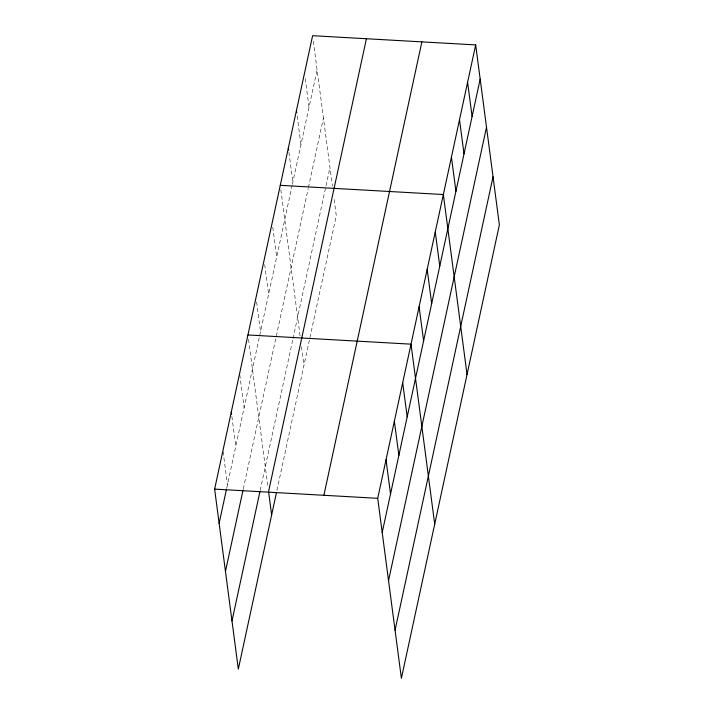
<?xml version="1.0" encoding="UTF-8"?>
<svg xmlns="http://www.w3.org/2000/svg" width="714" height="714" viewBox="0 0 714 714"><rect width="100%" height="100%" fill="white"/><g stroke="black" fill="none" stroke-linecap="round" stroke-linejoin="round"><path stroke-width="0.54" stroke-dasharray="3.57 2.68" d="M226.766 487.965L292.16 185.301M292.392 184.23L317.105 69.874M243.278 488.965L308.198 188.523M308.43 187.452L323.433 117.988M260.208 490.366L292.785 339.632M293.017 338.561L329.966 167.558M276.943 490.339L336.294 215.673L333.849 197.082M313.33 41.216L332.412 186.149M305.244 78.62L309.019 107.278M297.167 116.025L300.933 144.683M288.938 152.332L292.856 182.097M280.852 189.737L300.219 336.865M301.522 346.709L303.968 365.3M272.766 227.141L276.693 256.906M264.689 264.555L268.607 294.311M256.603 301.96L260.521 331.724M248.526 339.364L267.893 486.493M239.761 374.6L244.108 407.667M231.863 416.449L235.781 446.205M223.098 451.676L227.454 484.752"/><path stroke-width="1.07" d="M276.488 492.481L238.324 669.089L214.628 489.117L312.607 35.7L475.676 44.911L499.372 224.883L401.393 678.3L377.706 498.327L475.676 44.911M219.127 523.291L226.534 489.036M225.463 571.405L243.046 490.036M231.988 620.975L259.976 491.437M268.446 492.16L366.416 38.743M323.888 495.293L421.867 41.876M382.204 532.501L480.174 79.084M388.532 580.616L486.511 127.199M395.065 630.185L493.035 176.769M280.272 185.328L443.349 194.538L467.036 374.511M247.936 334.955L411.014 344.166L434.71 524.138M214.628 489.117L377.706 498.327M467.599 82.324L472.097 116.498M459.513 119.729L464.011 153.903M451.426 157.134L455.925 191.307M435.263 231.952L439.762 266.126M427.177 269.356L431.675 303.53M419.1 306.761L423.598 340.935M402.687 382.713L407.185 416.887M394.36 421.251L398.858 455.425M386.033 459.789L390.531 493.963M296.435 110.509L296.729 112.723M288.358 147.923L288.643 150.127M268.607 491.964L271.632 514.919M231.282 412.032L231.577 414.245"/></g></svg>
